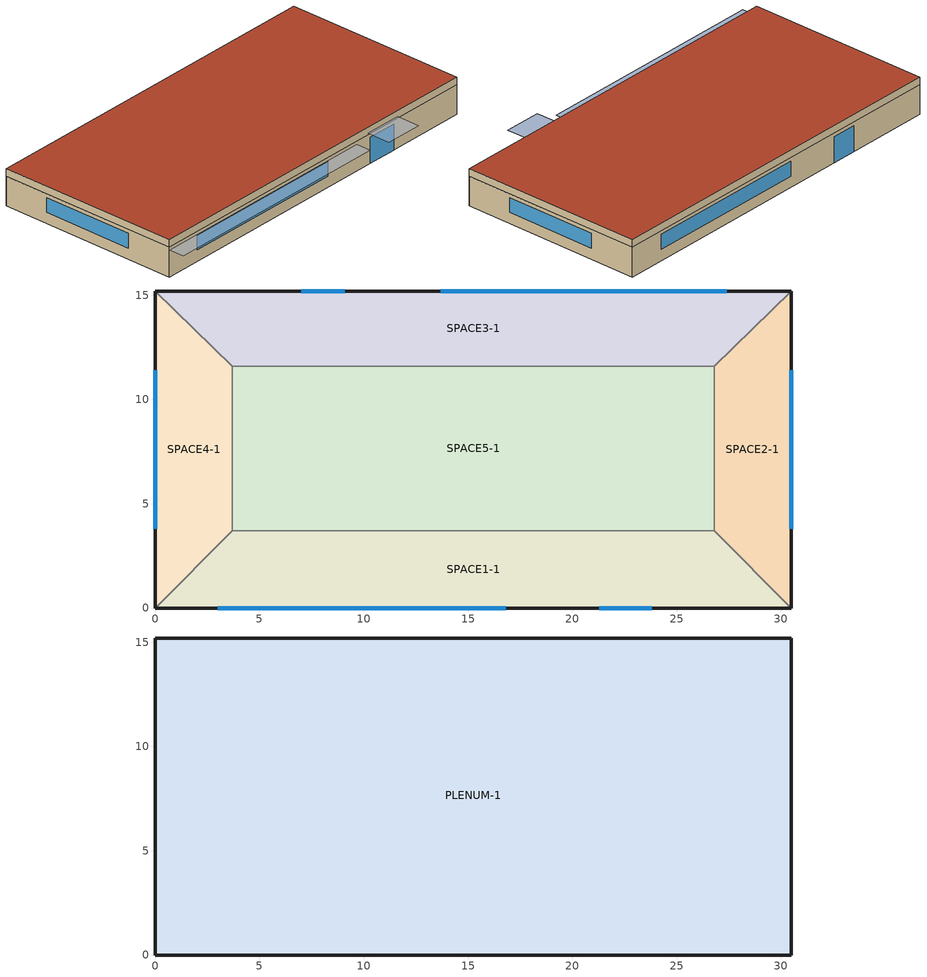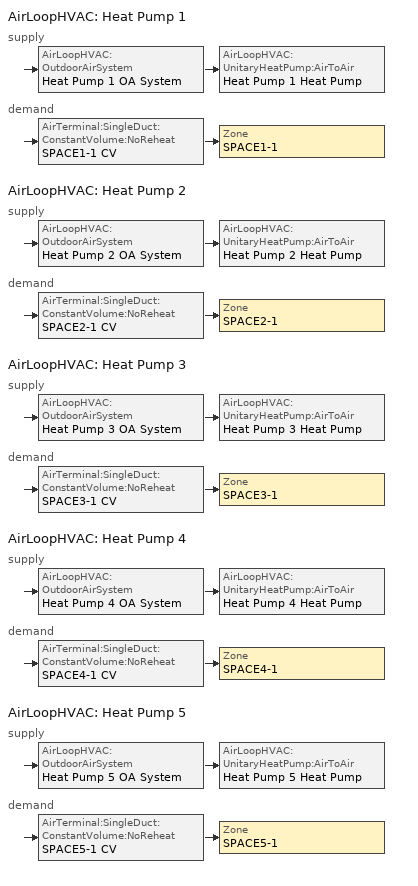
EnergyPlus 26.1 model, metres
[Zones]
SPACE1-1
 floor ground (FLOOR-SLAB-1): 26.8,3.7 30.5,0 0,0 3.7,3.7 z0
 wall outside (WALL-1): 0,0 30.5,0 z0:2.4
 wall to SPACE2-1 (INT-WALL-1): 30.5,0 26.8,3.7 z0:2.4
 wall to SPACE4-1 (INT-WALL-1): 3.7,3.7 0,0 z0:2.4
 wall to SPACE5-1 (INT-WALL-1): 26.8,3.7 3.7,3.7 z0:2.4
 window (Dbl Clr 3mm/13mm Air): 3,0 16.8,0 z0.9:2.1
 window (Sgl Grey 3mm): 21.3,0 23.8,0 z0:2.1
SPACE2-1
 floor ground (FLOOR-SLAB-1): 26.8,11.6 30.5,15.2 30.5,0 26.8,3.7 z0
 wall outside (WALL-1): 30.5,0 30.5,15.2 z0:2.4
 wall to SPACE3-1 (INT-WALL-1): 30.5,15.2 26.8,11.6 z0:2.4
 wall to SPACE5-1 (INT-WALL-1): 26.8,11.6 26.8,3.7 z0:2.4
 window (Dbl Clr 3mm/13mm Air): 30.5,3.8 30.5,11.4 z0.9:2.1
SPACE3-1
 floor ground (FLOOR-SLAB-1): 26.8,11.6 3.7,11.6 0,15.2 30.5,15.2 z0
 wall outside (WALL-1): 30.5,15.2 0,15.2 z0:2.4
 wall to SPACE4-1 (INT-WALL-1): 0,15.2 3.7,11.6 z0:2.4
 wall to SPACE5-1 (INT-WALL-1): 3.7,11.6 26.8,11.6 z0:2.4
 window (Dbl Clr 3mm/13mm Air): 27.4,15.2 13.7,15.2 z0.9:2.1
 window (Sgl Grey 3mm): 9.1,15.2 7,15.2 z0:2.1
SPACE4-1
 floor ground (FLOOR-SLAB-1): 3.7,3.7 0,0 0,15.2 3.7,11.6 z0
 wall outside (WALL-1): 0,15.2 0,0 z0:2.4
 wall to SPACE5-1 (INT-WALL-1): 3.7,3.7 3.7,11.6 z0:2.4
 window (Dbl Clr 3mm/13mm Air): 0,11.4 0,3.8 z0.9:2.1
SPACE5-1
 floor ground (FLOOR-SLAB-1): 26.8,11.6 26.8,3.7 3.7,3.7 3.7,11.6 z0
PLENUM-1
 floor to SPACE1-1 (CLNG-1): 26.8,3.7 30.5,0 0,0 3.7,3.7 z2.4
 floor to SPACE2-1 (CLNG-1): 26.8,11.6 30.5,15.2 30.5,0 26.8,3.7 z2.4
 floor to SPACE3-1 (CLNG-1): 26.8,11.6 3.7,11.6 0,15.2 30.5,15.2 z2.4
 floor to SPACE4-1 (CLNG-1): 3.7,3.7 0,0 0,15.2 3.7,11.6 z2.4
 floor to SPACE5-1 (CLNG-1): 26.8,11.6 26.8,3.7 3.7,3.7 3.7,11.6 z2.4
 wall outside (WALL-1): 0,0 30.5,0 30.5,15.2 0,15.2 0,0 z2.4:3
 roof outside (ROOF-1): 0,15.2 0,0 30.5,0 30.5,15.2 z3
shading: 0,-1.3 0,0 19.8,0 19.8,-1.3 z2.2; 21,-2 21,0 24.1,0 24.1,-2 z2.6
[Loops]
AirLoopHVAC 'Heat Pump 1'
 supply: AirLoopHVAC:OutdoorAirSystem 'Heat Pump 1 OA System' > AirLoopHVAC:UnitaryHeatPump:AirToAir 'Heat Pump 1 Heat Pump'
 demand: AirTerminal:SingleDuct:ConstantVolume:NoReheat 'SPACE1-1 CV' > Zone 'SPACE1-1'
AirLoopHVAC 'Heat Pump 2'
 supply: AirLoopHVAC:OutdoorAirSystem 'Heat Pump 2 OA System' > AirLoopHVAC:UnitaryHeatPump:AirToAir 'Heat Pump 2 Heat Pump'
 demand: AirTerminal:SingleDuct:ConstantVolume:NoReheat 'SPACE2-1 CV' > Zone 'SPACE2-1'
AirLoopHVAC 'Heat Pump 3'
 supply: AirLoopHVAC:OutdoorAirSystem 'Heat Pump 3 OA System' > AirLoopHVAC:UnitaryHeatPump:AirToAir 'Heat Pump 3 Heat Pump'
 demand: AirTerminal:SingleDuct:ConstantVolume:NoReheat 'SPACE3-1 CV' > Zone 'SPACE3-1'
AirLoopHVAC 'Heat Pump 4'
 supply: AirLoopHVAC:OutdoorAirSystem 'Heat Pump 4 OA System' > AirLoopHVAC:UnitaryHeatPump:AirToAir 'Heat Pump 4 Heat Pump'
 demand: AirTerminal:SingleDuct:ConstantVolume:NoReheat 'SPACE4-1 CV' > Zone 'SPACE4-1'
AirLoopHVAC 'Heat Pump 5'
 supply: AirLoopHVAC:OutdoorAirSystem 'Heat Pump 5 OA System' > AirLoopHVAC:UnitaryHeatPump:AirToAir 'Heat Pump 5 Heat Pump'
 demand: AirTerminal:SingleDuct:ConstantVolume:NoReheat 'SPACE5-1 CV' > Zone 'SPACE5-1'
[Building]
Building: North Axis {deg}=30; Terrain=City; Loads Convergence Tolerance Value {W}=0.04; Temperature Convergence Tolerance Value {deltaC}=0.4; Solar Distribution=FullExterior; Maximum Number of Warmup Days=25; Minimum Number of Warmup Days=6
[Site:Location]
CHICAGO_IL_USA TMY2-94846: Latitude {deg}=41.78; Longitude {deg}=-87.75; Time Zone {hr}=-6; Elevation {m}=190
[SizingPeriod:DesignDay] Day of Month=21; Humidity Condition Type=Wetbulb; Barometric Pressure {Pa}=99063; Rain Indicator=No; Snow Indicator=No; Daylight Saving Time Indicator=No; Solar Model Indicator=ASHRAEClearSky
Name | Month | Day Type | Maximum Dry-Bulb Temperature {C} | Daily Dry-Bulb Temperature Range {deltaC} | Wetbulb or DewPoint at Maximum Dry-Bulb {C} | Wind Speed {m/s} | Wind Direction {deg} | Sky Clearness
CHICAGO_IL_USA Annual Heating 99% Design Conditions DB | 1 | WinterDesignDay | -17.3 | 0 | -17.3 | 4.9 | 270 | 0
CHICAGO_IL_USA Annual Cooling 1% Design Conditions DB/MCWB | 7 | SummerDesignDay | 31.5 | 10.7 | 23 | 5.3 | 230 | 1
[Site:GroundTemperature:BuildingSurface]
21.5, 21.4, 21.5, 21.5, 22, 22.9, 23, 23.1, 23.1, 22.2, 21.7, 21.6
[Material] Thermal Absorptance=0.9
Name | Roughness | Thickness {m} | Conductivity {W/m-K} | Density {kg/m3} | Specific Heat {J/kg-K} | Solar Absorptance | Visible Absorptance
RG01 | Rough | 0.0127 | 1.442 | 881 | 1674 | 0.65 | 0.65
BR01 | VeryRough | 0.0095 | 0.162 | 1121 | 1464 | 0.7 | 0.7
IN46 | VeryRough | 0.0762 | 0.023 | 24 | 1590 | 0.5 | 0.5
WD01 | MediumSmooth | 0.0191 | 0.115 | 513 | 1381 | 0.78 | 0.78
PW03 | MediumSmooth | 0.0127 | 0.115 | 545 | 1213 | 0.78 | 0.78
IN02 | Rough | 0.0901 | 0.043 | 10 | 837 | 0.75 | 0.75
GP01 | MediumSmooth | 0.0127 | 0.16 | 801 | 837 | 0.75 | 0.75
GP02 | MediumSmooth | 0.0159 | 0.16 | 801 | 837 | 0.75 | 0.75
CC03 | MediumRough | 0.1016 | 1.31 | 2243 | 837 | 0.65 | 0.65
[Material:NoMass]
MAT-CLNG-1: Roughness=Rough; Thermal Resistance {m2-K/W}=0.652259; Thermal Absorptance=0.65; Solar Absorptance=0.65; Visible Absorptance=0.65
[Material:AirGap]
AL21: Thermal Resistance {m2-K/W}=0.157
[WindowMaterial:Glazing] Optical Data Type=SpectralAverage; Thickness {m}=0.003; Infrared Transmittance at Normal Incidence=0; Front Side Infrared Hemispherical Emissivity=0.84; Back Side Infrared Hemispherical Emissivity=0.84; Conductivity {W/m-K}=0.9
Name | Solar Transmittance at Normal Incidence | Front Side Solar Reflectance at Normal Incidence | Back Side Solar Reflectance at Normal Incidence | Visible Transmittance at Normal Incidence | Front Side Visible Reflectance at Normal Incidence | Back Side Visible Reflectance at Normal Incidence
CLEAR 3MM | 0.837 | 0.075 | 0.075 | 0.898 | 0.081 | 0.081
GREY 3MM | 0.626 | 0.061 | 0.061 | 0.611 | 0.061 | 0.061
[WindowMaterial:Gas]
AIR 13MM: Gas Type=Air; Thickness {m}=0.0127
[Construction]
ROOF-1: RG01, BR01, IN46, WD01
WALL-1: WD01, PW03, IN02, GP01
CLNG-1: MAT-CLNG-1
FLOOR-SLAB-1: CC03
INT-WALL-1: GP02, AL21, GP02
Dbl Clr 3mm/13mm Air: CLEAR 3MM, AIR 13MM, CLEAR 3MM
Sgl Grey 3mm: GREY 3MM
[Zone] Type=1; Multiplier=1
Name | Ceiling Height {m} | Volume {m3}
PLENUM-1 | 0.6096 | 283.2
SPACE1-1; SPACE3-1 | 2.4384 | 239.247
SPACE2-1; SPACE4-1 | 2.4384 | 103.311
SPACE5-1 | 2.4384 | 447.683
[People] Number of People Schedule=OCCUPY-1; Number of People Calculation Method=people; Fraction Radiant=0.3; Activity Level Schedule=ActSchd
Name | Zone or ZoneList or Space or SpaceList | Number of People
SPACE1-1 People 1 | SPACE1-1 | 11
SPACE2-1 People 1 | SPACE2-1 | 5
SPACE3-1 People 1 | SPACE3-1 | 11
SPACE4-1 People 1 | SPACE4-1 | 5
SPACE5-1 People 1 | SPACE5-1 | 20
[Lights] Schedule=LIGHTS-1; Design Level Calculation Method=LightingLevel; Return Air Fraction=0; Fraction Radiant=0.59; Fraction Visible=0.2; Fraction Replaceable=0
Name | Zone or ZoneList or Space or SpaceList | Lighting Level {W}
SPACE1-1 Lights 1 | SPACE1-1 | 1584
SPACE2-1 Lights 1 | SPACE2-1 | 684
SPACE3-1 Lights 1 | SPACE3-1 | 1584
SPACE4-1 Lights 1 | SPACE4-1 | 684
SPACE5-1 Lights 1 | SPACE5-1 | 2964
[ElectricEquipment] Schedule=EQUIP-1; Design Level Calculation Method=EquipmentLevel; Fraction Latent=0; Fraction Radiant=0.3; Fraction Lost=0
Name | Zone or ZoneList or Space or SpaceList | Design Level {W}
SPACE1-1 ElecEq 1 | SPACE1-1 | 1056
SPACE2-1 ElecEq 1 | SPACE2-1 | 456
SPACE3-1 ElecEq 1 | SPACE3-1 | 1056
SPACE4-1 ElecEq 1 | SPACE4-1 | 456
SPACE5-1 ElecEq 1 | SPACE5-1 | 1976
[ZoneInfiltration:DesignFlowRate] Schedule=INFIL-SCH; Design Flow Rate Calculation Method=flow/zone; Constant Term Coefficient=0; Temperature Term Coefficient=0; Velocity Term Coefficient=0.2237; Velocity Squared Term Coefficient=0
Name | Zone or ZoneList or Space or SpaceList | Design Flow Rate {m3/s}
SPACE1-1 Infil 1 | SPACE1-1 | 0.0167
SPACE2-1 Infil 1 | SPACE2-1 | 0.00717
SPACE3-1 Infil 1 | SPACE3-1 | 0.0167
SPACE4-1 Infil 1 | SPACE4-1 | 0.00717
SPACE5-1 Infil 1 | SPACE5-1 | 0.031089
[ThermostatSetpoint:DualSetpoint]
All Zones Dual SP Control: Heating Setpoint Temperature Schedule=Htg-SetP-Sch; Cooling Setpoint Temperature Schedule=Clg-SetP-Sch
[ZoneControl:Thermostat] Control Type Schedule=HVACTemplate-Always 4; Control=All Zones Dual SP Control
Name | Zone or ZoneList
SPACE1-1 Thermostat | SPACE1-1
SPACE2-1 Thermostat | SPACE2-1
SPACE3-1 Thermostat | SPACE3-1
SPACE4-1 Thermostat | SPACE4-1
SPACE5-1 Thermostat | SPACE5-1
[DesignSpecification:OutdoorAir] Outdoor Air Method=flow/person; Outdoor Air Flow per Person {m3/s}=0.00944; Outdoor Air Flow per Zone Floor Area {m3/s-m2}=0; Outdoor Air Flow per Zone {m3/s}=0
SZ DSOA SPACE1-1; SZ DSOA SPACE2-1; SZ DSOA SPACE3-1; SZ DSOA SPACE4-1; SZ DSOA SPACE5-1
[Sizing:Zone] Zone Cooling Design Supply Air Temperature Input Method=SupplyAirTemperature; Zone Cooling Design Supply Air Temperature {C}=14; Zone Cooling Design Supply Air Temperature Difference {delta C}=11.11; Zone Heating Design Supply Air Temperature Input Method=SupplyAirTemperature; Zone Heating Design Supply Air Temperature {C}=50; Zone Cooling Design Supply Air Humidity Ratio {kg-H20/kg-air}=0.008; Zone Heating Design Supply Air Humidity Ratio {kg-H2O/kg-air}=0.008; Cooling Design Air Flow Method=DesignDay; Cooling Design Air Flow Rate {m3/s}=0; Cooling Minimum Air Flow Fraction=0; Heating Design Air Flow Method=DesignDay; Heating Design Air Flow Rate {m3/s}=0; Heating Maximum Air Flow Fraction=0
Name | Design Specification Outdoor Air Object | Design Specification Zone Air Distribution Object
SPACE1-1 | SZ DSOA SPACE1-1 | SZ DSZAD SPACE1-1
SPACE2-1 | SZ DSOA SPACE2-1 | SZ DSZAD SPACE2-1
SPACE3-1 | SZ DSOA SPACE3-1 | SZ DSZAD SPACE3-1
SPACE4-1 | SZ DSOA SPACE4-1 | SZ DSZAD SPACE4-1
SPACE5-1 | SZ DSOA SPACE5-1 | SZ DSZAD SPACE5-1
[DesignSpecification:ZoneAirDistribution] Zone Air Distribution Effectiveness in Cooling Mode=1; Zone Air Distribution Effectiveness in Heating Mode=1
SZ DSZAD SPACE1-1; SZ DSZAD SPACE2-1; SZ DSZAD SPACE3-1; SZ DSZAD SPACE4-1; SZ DSZAD SPACE5-1
[Zone equipment]
SPACE1-1: SPACE1-1 CV
SPACE2-1: SPACE2-1 CV
SPACE3-1: SPACE3-1 CV
SPACE4-1: SPACE4-1 CV
SPACE5-1: SPACE5-1 CV
[AirTerminal:SingleDuct:ConstantVolume:NoReheat] Maximum air flow rate {m3/s}=autosize
SPACE1-1 CV; SPACE2-1 CV; SPACE3-1 CV; SPACE4-1 CV; SPACE5-1 CV
[Sizing:System] Type of Load to Size On=Sensible; Design Outdoor Air Flow Rate {m3/s}=autosize; Central Heating Maximum System Air Flow Ratio=1; Preheat Design Set Temperature {C}=7; Preheat Design Humidity Ratio {kg-H2O/kg-air}=0.008; Precool Design Temperature {C}=11; Precool Design Humidity Ratio {kg-H2O/kg-air}=0.008; Central Cooling Design Supply Air Temperature {C}=14; Central Heating Design Supply Air Temperature {C}=50; Sizing Option=NonCoincident; 100% Outdoor Air in Cooling=No; 100% Outdoor Air in Heating=No; Central Cooling Design Supply Air Humidity Ratio {kg-H2O/kg-air}=0.008; Central Heating Design Supply Air Humidity Ratio {kg-H2O/kg-air}=0.008; Cooling Supply Air Flow Rate Method=DesignDay; Cooling Supply Air Flow Rate {m3/s}=0; Heating Supply Air Flow Rate Method=DesignDay; Heating Supply Air Flow Rate {m3/s}=0; System Outdoor Air Method=ZoneSum; Zone Maximum Outdoor Air Fraction=1; Cooling Design Capacity Method=CoolingDesignCapacity; Cooling Design Capacity {W}=autosize; Heating Design Capacity Method=HeatingDesignCapacity; Heating Design Capacity {W}=autosize; Central Cooling Capacity Control Method=OnOff
Heat Pump 1; Heat Pump 2; Heat Pump 3; Heat Pump 4; Heat Pump 5
[AirLoopHVAC] Design Supply Air Flow Rate {m3/s}=autosize
Heat Pump 1; Heat Pump 2; Heat Pump 3; Heat Pump 4; Heat Pump 5
[AvailabilityManager:NightCycle] Applicability Schedule=HVACTemplate-Always 1; Fan Schedule=FanAvailSched; Control Type=CycleOnAny; Thermostat Tolerance {deltaC}=0.2; Cycling Run Time Control Type=FixedRunTime; Cycling run time {s}=3600
Heat Pump 1 Availability; Heat Pump 2 Availability; Heat Pump 3 Availability; Heat Pump 4 Availability; Heat Pump 5 Availability
[AirLoopHVAC:UnitaryHeatPump:AirToAir] Cooling Supply Air Flow Rate=autosize; Heating Supply Air Flow Rate=autosize; No Load Supply Air Flow Rate=autosize; Maximum Supply Air Temperature from Supplemental Heater=Autosize; Maximum Outdoor Dry-Bulb Temperature for Supplemental Heater Operation=21; Fan Placement=BlowThrough; Supply Air Fan Operating Mode Schedule=HVACTemplate-Always 0
Name | Controlling Zone or Thermostat Location | Supply Air Fan | Heating Coil | Cooling Coil | Supplemental Heating Coil
Heat Pump 1 Heat Pump | SPACE1-1 | Heat Pump 1 Supply Fan | Heat Pump 1 HP Heating Coil | Heat Pump 1 Cooling Coil | Heat Pump 1 Sup Heat Coil
Heat Pump 2 Heat Pump | SPACE2-1 | Heat Pump 2 Supply Fan | Heat Pump 2 HP Heating Coil | Heat Pump 2 Cooling Coil | Heat Pump 2 Sup Heat Coil
Heat Pump 3 Heat Pump | SPACE3-1 | Heat Pump 3 Supply Fan | Heat Pump 3 HP Heating Coil | Heat Pump 3 Cooling Coil | Heat Pump 3 Sup Heat Coil
Heat Pump 4 Heat Pump | SPACE4-1 | Heat Pump 4 Supply Fan | Heat Pump 4 HP Heating Coil | Heat Pump 4 Cooling Coil | Heat Pump 4 Sup Heat Coil
Heat Pump 5 Heat Pump | SPACE5-1 | Heat Pump 5 Supply Fan | Heat Pump 5 HP Heating Coil | Heat Pump 5 Cooling Coil | Heat Pump 5 Sup Heat Coil
[Coil:Heating:DX:SingleSpeed] Rated Total Heating Capacity {W}=autosize; Rated COP=2.75; Rated Air Flow Rate {m3/s}=autosize; Minimum Outdoor Dry-Bulb Temperature for Compressor Operation {C}=-8; Maximum Outdoor Dry-Bulb Temperature for Defrost Operation {C}=5; Crankcase Heater Capacity {W}=0; Maximum Outdoor Dry-Bulb Temperature for Crankcase Heater Operation {C}=0; Defrost Strategy=ReverseCycle; Defrost Control=Timed; Defrost Time Period Fraction=0.058333; Resistive Defrost Heater Capacity {W}=autosize
Name | Total Heating Capacity Function of Temperature Curve | Total Heating Capacity Function of Flow Fraction Curve | Energy Input Ratio Function of Temperature Curve | Energy Input Ratio Function of Flow Fraction Curve | Part Load Fraction Correlation Curve | Defrost Energy Input Ratio Function of Temperature Curve
Heat Pump 1 HP Heating Coil | Heat Pump 1 HP Heating Coil Cap-FT | Heat Pump 1 HP Heating Coil Cap-FF | Heat Pump 1 HP Heating Coil EIR-FT | Heat Pump 1 HP Heating Coil EIR-FF | Heat Pump 1 HP Heating Coil PLF | Heat Pump 1 HP Heating Coil DefrEIR-FT
Heat Pump 2 HP Heating Coil | Heat Pump 2 HP Heating Coil Cap-FT | Heat Pump 2 HP Heating Coil Cap-FF | Heat Pump 2 HP Heating Coil EIR-FT | Heat Pump 2 HP Heating Coil EIR-FF | Heat Pump 2 HP Heating Coil PLF | Heat Pump 2 HP Heating Coil DefrEIR-FT
Heat Pump 3 HP Heating Coil | Heat Pump 3 HP Heating Coil Cap-FT | Heat Pump 3 HP Heating Coil Cap-FF | Heat Pump 3 HP Heating Coil EIR-FT | Heat Pump 3 HP Heating Coil EIR-FF | Heat Pump 3 HP Heating Coil PLF | Heat Pump 3 HP Heating Coil DefrEIR-FT
Heat Pump 4 HP Heating Coil | Heat Pump 4 HP Heating Coil Cap-FT | Heat Pump 4 HP Heating Coil Cap-FF | Heat Pump 4 HP Heating Coil EIR-FT | Heat Pump 4 HP Heating Coil EIR-FF | Heat Pump 4 HP Heating Coil PLF | Heat Pump 4 HP Heating Coil DefrEIR-FT
Heat Pump 5 HP Heating Coil | Heat Pump 5 HP Heating Coil Cap-FT | Heat Pump 5 HP Heating Coil Cap-FF | Heat Pump 5 HP Heating Coil EIR-FT | Heat Pump 5 HP Heating Coil EIR-FF | Heat Pump 5 HP Heating Coil PLF | Heat Pump 5 HP Heating Coil DefrEIR-FT
[Coil:Heating:Electric] Efficiency=1; Nominal Capacity of the Coil {W}=autosize
Heat Pump 1 Sup Heat Coil; Heat Pump 2 Sup Heat Coil; Heat Pump 3 Sup Heat Coil; Heat Pump 4 Sup Heat Coil; Heat Pump 5 Sup Heat Coil
[Coil:Cooling:DX:SingleSpeed] Gross Rated Total Cooling Capacity {W}=autosize; Gross Rated Sensible Heat Ratio=autosize; Rated COP=3; Rated Air Flow Rate {m3/s}=autosize; Nominal Time for Condensate Removal to Begin=0; Ratio of Initial Moisture Evaporation Rate and Steady State Latent Capacity=0; Maximum Cycling Rate=0; Latent Capacity Time Constant=0; Condenser Type=AirCooled; Evaporative Condenser Effectiveness=0; Evaporative Condenser Pump Rated Power Consumption=0; Crankcase Heater Capacity=0; Maximum Outdoor Dry-Bulb Temperature for Crankcase Heater Operation=10
Name | Total Cooling Capacity Function of Temperature Curve | Total Cooling Capacity Function of Flow Fraction Curve | Energy Input Ratio Function of Temperature Curve | Energy Input Ratio Function of Flow Fraction Curve | Part Load Fraction Correlation Curve
Heat Pump 1 Cooling Coil | Heat Pump 1 Cool Coil Cap-FT | Heat Pump 1 Cool Coil Cap-FF | Heat Pump 1 Cool Coil EIR-FT | Heat Pump 1 Cool Coil EIR-FF | Heat Pump 1 Cool Coil PLF
Heat Pump 2 Cooling Coil | Heat Pump 2 Cool Coil Cap-FT | Heat Pump 2 Cool Coil Cap-FF | Heat Pump 2 Cool Coil EIR-FT | Heat Pump 2 Cool Coil EIR-FF | Heat Pump 2 Cool Coil PLF
Heat Pump 3 Cooling Coil | Heat Pump 3 Cool Coil Cap-FT | Heat Pump 3 Cool Coil Cap-FF | Heat Pump 3 Cool Coil EIR-FT | Heat Pump 3 Cool Coil EIR-FF | Heat Pump 3 Cool Coil PLF
Heat Pump 4 Cooling Coil | Heat Pump 4 Cool Coil Cap-FT | Heat Pump 4 Cool Coil Cap-FF | Heat Pump 4 Cool Coil EIR-FT | Heat Pump 4 Cool Coil EIR-FF | Heat Pump 4 Cool Coil PLF
Heat Pump 5 Cooling Coil | Heat Pump 5 Cool Coil Cap-FT | Heat Pump 5 Cool Coil Cap-FF | Heat Pump 5 Cool Coil EIR-FT | Heat Pump 5 Cool Coil EIR-FF | Heat Pump 5 Cool Coil PLF
[Fan:OnOff] Availability Schedule=FanAvailSched; Fan Efficiency=0.7; Pressure Rise {Pa}=600; Maximum Flow Rate {m3/s}=autosize; Motor Efficiency=0.9; Motor in Airstream Fraction=1
Heat Pump 1 Supply Fan; Heat Pump 2 Supply Fan; Heat Pump 3 Supply Fan; Heat Pump 4 Supply Fan; Heat Pump 5 Supply Fan
[SetpointManager:SingleZone:Cooling] Control Variable=Temperature; minimum supply air temperature {C}=13; maximum supply air temperature {C}=45
Name | Control Zone | Setpoint Node or NodeList
Heat Pump 1 Economizer Supply Air Temp Manager | SPACE1-1 | Heat Pump 1 Air Loop Outlet
Heat Pump 2 Economizer Supply Air Temp Manager | SPACE2-1 | Heat Pump 2 Air Loop Outlet
Heat Pump 3 Economizer Supply Air Temp Manager | SPACE3-1 | Heat Pump 3 Air Loop Outlet
Heat Pump 4 Economizer Supply Air Temp Manager | SPACE4-1 | Heat Pump 4 Air Loop Outlet
Heat Pump 5 Economizer Supply Air Temp Manager | SPACE5-1 | Heat Pump 5 Air Loop Outlet
[SetpointManager:MixedAir] Control Variable=Temperature
Name | Setpoint Node or NodeList
Heat Pump 1 Cooling Coil Air Temp Manager | Heat Pump 1 Mixed Air Outlet
Heat Pump 2 Cooling Coil Air Temp Manager | Heat Pump 2 Mixed Air Outlet
Heat Pump 3 Cooling Coil Air Temp Manager | Heat Pump 3 Mixed Air Outlet
Heat Pump 4 Cooling Coil Air Temp Manager | Heat Pump 4 Mixed Air Outlet
Heat Pump 5 Cooling Coil Air Temp Manager | Heat Pump 5 Mixed Air Outlet
[Controller:OutdoorAir] Minimum Outdoor Air Flow Rate {m3/s}=autosize; Maximum Outdoor Air Flow Rate {m3/s}=autosize; Economizer Control Type=DifferentialDryBulb; Economizer Control Action Type=ModulateFlow; Economizer Maximum Limit Dry-Bulb Temperature {C}=19; Lockout Type=NoLockout; Minimum Limit Type=FixedMinimum; Minimum Outdoor Air Schedule=Min OA Sched
Heat Pump 1 OA Controller; Heat Pump 2 OA Controller; Heat Pump 3 OA Controller; Heat Pump 4 OA Controller; Heat Pump 5 OA Controller
[Schedule:Compact]
OCCUPY-1: Through: 12/31, For: WeekDays SummerDesignDay CustomDay1 CustomDay2, Until: 8:00, 0, Until: 11:00, 1, Until: 12:00, 0.8, Until: 13:00, 0.4, Until: 14:00, 0.8, Until: 18:00, 1, Until: 19:00, 0.5, Until: 21:00, 0.1, Until: 24:00, 0, For: Weekends WinterDesignDay Holiday, Until: 24:00, 0
LIGHTS-1: Through: 12/31, For: WeekDays SummerDesignDay CustomDay1 CustomDay2, Until: 8:00, 0.05, Until: 9:00, 0.9, Until: 10:00, 0.95, Until: 11:00, 1, Until: 12:00, 0.95, Until: 13:00, 0.8, Until: 14:00, 0.9, Until: 18:00, 1, Until: 19:00, 0.6, Until: 21:00, 0.4, Until: 24:00, 0.05, For: Weekends WinterDesignDay Holiday, Until: 24:00, 0.05
EQUIP-1: Through: 12/31, For: WeekDays SummerDesignDay CustomDay1 CustomDay2, Until: 8:00, 0.02, Until: 9:00, 0.4, Until: 14:00, 0.9, Until: 15:00, 0.8, Until: 16:00, 0.7, Until: 18:00, 0.5, Until: 21:00, 0.3, Until: 24:00, 0.02, For: Weekends WinterDesignDay Holiday, Until: 24:00, 0.02
INFIL-SCH: Through: 12/31, For: WeekDays CustomDay1 CustomDay2, Until: 7:00, 1, Until: 21:00, 0, Until: 24:00, 1, For: Weekends Holiday, Until: 24:00, 1, For: SummerDesignDay, Until: 24:00, 1, For: WinterDesignDay, Until: 24:00, 1
ActSchd: Through: 12/31, For: AllDays, Until: 24:00, 117.24
Htg-SetP-Sch: Through: 12/31, For: WeekDays CustomDay1 CustomDay2, Until: 6:00, 13, Until: 7:00, 18, Until: 21:00, 23, Until: 24:00, 13, For: WeekEnds Holiday, Until: 24:00, 13, For: SummerDesignDay, Until: 24:00, 13, For: WinterDesignDay, Until: 24:00, 23
Clg-SetP-Sch: Through: 12/31, For: WeekDays CustomDay1 CustomDay2, Until: 7:00, 32, Until: 21:00, 24, Until: 24:00, 32, For: WeekEnds Holiday, Until: 24:00, 32, For: SummerDesignDay, Until: 24:00, 24, For: WinterDesignDay, Until: 24:00, 32
FanAvailSched: Through: 12/31, For: WeekDays CustomDay1 CustomDay2, Until: 7:00, 0, Until: 21:00, 1, Until: 24:00, 0, For: Weekends Holiday, Until: 24:00, 0, For: SummerDesignDay, Until: 24:00, 1, For: WinterDesignDay, Until: 24:00, 1
Min OA Sched: Through: 12/31, For: WeekDays CustomDay1 CustomDay2, Until: 8:00, 0, Until: 21:00, 1, Until: 24:00, 0, For: Weekends Holiday, Until: 24:00, 0, For: SummerDesignDay, Until: 24:00, 1, For: WinterDesignDay, Until: 24:00, 1
HVACTemplate-Always 4: Through: 12/31, For: AllDays, Until: 24:00, 4
HVACTemplate-Always 1: Through: 12/31, For: AllDays, Until: 24:00, 1
HVACTemplate-Always 0: Through: 12/31, For: AllDays, Until: 24:00, 0
[Curve:Cubic]
Name | Coefficient1 Constant | Coefficient2 x | Coefficient3 x**2 | Coefficient4 x**3 | Minimum Value of x | Maximum Value of x
Heat Pump 1 HP Heating Coil Cap-FT; Heat Pump 2 HP Heating Coil Cap-FT; Heat Pump 3 HP Heating Coil Cap-FT; Heat Pump 4 HP Heating Coil Cap-FT; Heat Pump 5 HP Heating Coil Cap-FT | 0.758746 | 0.027626 | 0.000148716 | 3.4992e-06 | -20 | 20
Heat Pump 1 HP Heating Coil Cap-FF; Heat Pump 2 HP Heating Coil Cap-FF; Heat Pump 3 HP Heating Coil Cap-FF; Heat Pump 4 HP Heating Coil Cap-FF; Heat Pump 5 HP Heating Coil Cap-FF | 0.84 | 0.16 | 0 | 0 | 0.5 | 1.5
Heat Pump 1 HP Heating Coil EIR-FT; Heat Pump 2 HP Heating Coil EIR-FT; Heat Pump 3 HP Heating Coil EIR-FT; Heat Pump 4 HP Heating Coil EIR-FT; Heat Pump 5 HP Heating Coil EIR-FT | 1.19248 | -0.0300438 | 0.00103745 | -2.3328e-05 | -20 | 20
[Curve:Quadratic]
Name | Coefficient1 Constant | Coefficient2 x | Coefficient3 x**2 | Minimum Value of x | Maximum Value of x
Heat Pump 1 HP Heating Coil EIR-FF; Heat Pump 2 HP Heating Coil EIR-FF; Heat Pump 3 HP Heating Coil EIR-FF; Heat Pump 4 HP Heating Coil EIR-FF; Heat Pump 5 HP Heating Coil EIR-FF | 1.3824 | -0.4336 | 0.0512 | 0 | 1
Heat Pump 1 HP Heating Coil PLF; Heat Pump 2 HP Heating Coil PLF; Heat Pump 3 HP Heating Coil PLF; Heat Pump 4 HP Heating Coil PLF; Heat Pump 5 HP Heating Coil PLF | 0.75 | 0.25 | 0 | 0 | 1
Heat Pump 1 Cool Coil Cap-FF; Heat Pump 2 Cool Coil Cap-FF; Heat Pump 3 Cool Coil Cap-FF; Heat Pump 4 Cool Coil Cap-FF; Heat Pump 5 Cool Coil Cap-FF | 0.8 | 0.2 | 0 | 0.5 | 1.5
Heat Pump 1 Cool Coil EIR-FF; Heat Pump 2 Cool Coil EIR-FF; Heat Pump 3 Cool Coil EIR-FF; Heat Pump 4 Cool Coil EIR-FF; Heat Pump 5 Cool Coil EIR-FF | 1.1552 | -0.1808 | 0.0256 | 0.5 | 1.5
Heat Pump 1 Cool Coil PLF; Heat Pump 2 Cool Coil PLF; Heat Pump 3 Cool Coil PLF; Heat Pump 4 Cool Coil PLF; Heat Pump 5 Cool Coil PLF | 0.85 | 0.15 | 0 | 0 | 1
[Curve:Biquadratic]
Name | Coefficient1 Constant | Coefficient2 x | Coefficient3 x**2 | Coefficient4 y | Coefficient5 y**2 | Coefficient6 x*y | Minimum Value of x | Maximum Value of x | Minimum Value of y | Maximum Value of y
Heat Pump 1 HP Heating Coil DefrEIR-FT; Heat Pump 2 HP Heating Coil DefrEIR-FT; Heat Pump 3 HP Heating Coil DefrEIR-FT; Heat Pump 4 HP Heating Coil DefrEIR-FT; Heat Pump 5 HP Heating Coil DefrEIR-FT | 1 | 0 | 0 | 0 | 0 | 0 | 0 | 50 | 0 | 50
Heat Pump 1 Cool Coil Cap-FT; Heat Pump 2 Cool Coil Cap-FT; Heat Pump 3 Cool Coil Cap-FT; Heat Pump 4 Cool Coil Cap-FT; Heat Pump 5 Cool Coil Cap-FT | 0.942588 | 0.00954335 | 0.00068377 | -0.0110427 | 5.249e-06 | -9.72e-06 | 12.77778 | 23.88889 | 18 | 46.11111
Heat Pump 1 Cool Coil EIR-FT; Heat Pump 2 Cool Coil EIR-FT; Heat Pump 3 Cool Coil EIR-FT; Heat Pump 4 Cool Coil EIR-FT; Heat Pump 5 Cool Coil EIR-FT | 0.342414 | 0.034885 | -0.0006237 | 0.00497722 | 0.000437951 | -0.000728028 | 12.77778 | 23.88889 | 18 | 46.11111
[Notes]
HVACTemplate-5ZoneUnitaryHeatPump.idf
Basic file description:  1 story building divided into 4 exterior and one interior conditioned zones and return plenum
illustrates the use of HVACTemplate objects to define zone thermostats and
unitary heat pump.
Highlights:              HVACTemplate thermostats and unitary air-to-air heat pump systems
Simulation Location/Run: CHICAGO_IL_USA TMY2-94846, 2 design days, 2 run periods,
Run Control executes the run periods using the weather file
Location:                Chicago, IL
Design Days:             CHICAGO_IL_USA Annual Heating 99% Design Conditions DB, MaxDB= -17.3°C
CHICAGO_IL_USA Annual Cooling 1% Design Conditions, MaxDB=  31.5°C MCWB=  23.0°C
Run Period (Weather File): Winter 1/14, Summer 7/7, CHICAGO_IL_USA TMY2-94846
Run Control:             Zone and System sizing with weather file run control (no design days run)
Building: Single floor rectangular building 100 ft x 50 ft. 5 zones - 4 exterior, 1 interior, zone height 8 feet.
Exterior zone depth is 12 feet. There is a 2 foot high return plenum: the overall building height is
10 feet. There are windows on all 4 facades; the south and north facades have glass doors.
The south facing glass is shaded by overhangs. The walls are woodshingle over plywood, R11 insulation,
and gypboard. The roof is a gravel built up roof with R-3 mineral board insulation and plywood sheathing.
The windows are of various single and double pane construction with 3mm and 6mm glass and either 6mm or
13mm argon or air gap.  The window to wall ratio is approximately 0.29.
The south wall and door have overhangs.
The building is oriented 30 degrees east of north.
Floor Area:        463.6 m2 (5000 ft2)
Number of Stories: 1
Zone Description Details:
Internal gains description:     lighting is 1.5 watts/ft2, office equip is 1.0 watts/ft2. There is 1 occupant
per 100 ft2 of floor area. The infiltration is 0.25 air changes per hour.
Interzone Surfaces:             6 interzone surfaces (see diagram)
Internal Mass:                  None
Windows:                        4 ea.: 1) Double pane clear, 3mm glass, 13mm air gap
2) Double pane clear, 3mm glass, 13mm argon gap
3) Double pane clear, 6mm glass, 6mm air gap
4) Double pane lowE,  6mm lowE glass outside, 6mm air gap, 6mm clear glass
Doors:                          2 ea.:    Single pane grey,  3mm glass
Detached Shading:               None
Daylight:                       None
Natural Ventilation:            None
Compact Schedules:              Yes
HVAC:                           Single-zone unitary gas furnace with DX cooling and economizer
serving each zone.  The plenum zone is unconditioned and is not
used for HVAC air flow. All equipment is autosized.
Zonal Equipment:                None
Central Air Handling Equipment: Yes
System Equipment Autosize:      Yes
Purchased Cooling:              None
Purchased Heating:              None
Coils:                          None
Pumps:                          None
Boilers:                        None
Chillers:                       None
Standard Reports:               None
Timestep or Hourly Variables:   Hourly
Time bins Report:               None
HTML Report:                    None
Environmental Emissions:        None
Utility Tariffs:                None
